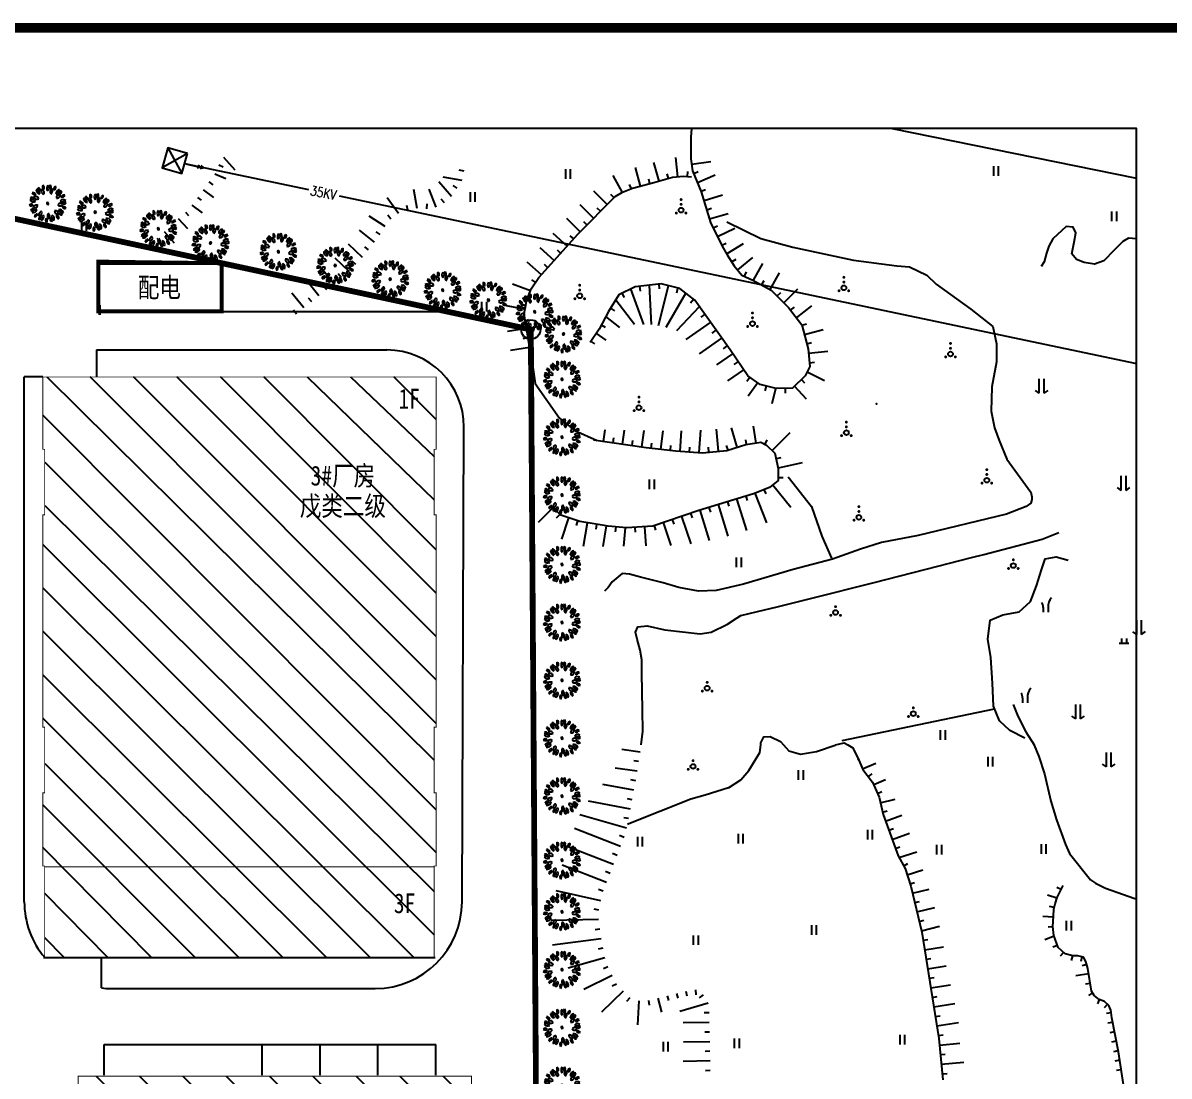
# Model space of a CAD drawing. Extents: x 5412679 to 5683609, y 301830 to 763830.
# Drawn here: x 5463435 to 5475321, y 709961 to 720880 of the extents above; entities that cross this region are included whole.
import ezdxf
from ezdxf.enums import TextEntityAlignment as Align

# ---------------------------------------------------------------- set-up
doc = ezdxf.new("R2010")
doc.units = 0
doc.header["$LTSCALE"] = 1000
doc.header["$MEASUREMENT"] = 0
doc.linetypes.add('DASH', pattern=[0.35, 0.25, -0.1])
for name, color, linetype in [('A绿-1', 94, 'Continuous'), ('DMTZ', 3, 'Continuous'), ('DXT', 252, 'Continuous'), ('GH1', 7, 'Continuous'), ('GXYZ', 2, 'Continuous'), ('JZD', 1, 'Continuous'), ('JZP', 1, 'Continuous'), ('PUB_TITLE', 4, 'Continuous'), ('TK', 7, 'Continuous'), ('ZBTZ', 3, 'Continuous')]:
    doc.layers.add(name, color=color, linetype=linetype)
doc.styles.add('-宋体', font='', dxfattribs={"width": 0.8})
doc.styles.add('HZ', font='rs.shx', dxfattribs={"width": 0.8, "bigfont": 'hztxt.shx'})
doc.styles.get('-宋体').set_extended_font_data('SimSun')
doc.linetypes.add('10411', pattern='A,2,[150,AAA.SHX,S=1,R=0,X=0,Y=1],2,[151,AAA.SHX,S=1,R=0,X=0,Y=3],1e-11', length=4.00000000001)
doc.linetypes.add('10421', pattern='A,2,[150,AAA.SHX,S=1,R=0,X=0,Y=1],1e-11', length=2.00000000001)
doc.linetypes.add('1161', pattern='A,0,[149,AAA.SHX,S=0.15,R=0,X=0,Y=0],-1.6', length=1.6)
doc.linetypes.add('5315', pattern='A,4.5,[172,Dmaps.shx,S=1,R=0,X=0,Y=-0.5],5.5', length=10)

# ---------------------------------------------------------------- blocks, each defined once
blk = doc.blocks.new('gc121')
for p, q in [((-0.5, -1), (-0.5, 1)), ((0.5, -1), (0.5, 1))]:
    blk.add_line(p, q)
blk = doc.blocks.new('gc212')
for p, q in [((-0.5, 0), (-0.5, 3)), ((0.5, 0), (0.5, 3)), ((-0.5, 0), (-1.310984120673461, 0.585068163563436)), ((0.5, 0), (1.301911798215627, 0.5974424389701315))]:
    blk.add_line(p, q)
blk = doc.blocks.new('gc254')
at = {"const_width": 0.3}
for points in [[(-0.15, 1.199999999999999, 1), (0.15, 1.199999999999999, 1)], [(-1.149999999999999, -0.6, 1), (-0.85, -0.6, 1)], [(0.85, -0.6, 1), (1.149999999999999, -0.6, 1)]]:
    blk.add_lwpolyline(points, format="xyb", close=True, dxfattribs=at)
blk.add_circle((0, 0), 0.5)
blk = doc.blocks.new('gc160')
at = {"const_width": 0.3}
for points in [[(-0.15, 2.2, 1), (0.15, 2.2, 1)], [(-0.15, 1.199999999999999, 1), (0.15, 1.199999999999999, 1)], [(-1.149999999999999, -0.6, 1), (-0.85, -0.6, 1)], [(0.85, -0.6, 1), (1.149999999999999, -0.6, 1)]]:
    blk.add_lwpolyline(points, format="xyb", close=True, dxfattribs=at)
blk.add_circle((0, 0), 0.5)
blk = doc.blocks.new('gc246')
for p, q in [((-0.5, 1), (-0.5, 0)), ((0.5, 1), (0.5, 0))]:
    blk.add_line(p, q)
for centre, radius, start, end in [((3.404491783752011, 1.105927875686795), 2.906422756023367, 139.331235276754, 182.0886722848684), ((-2.938418329314395, 0.8134745012056809), 2.445542007497904, 4.37429120107553, 29.02419726691174)]:
    blk.add_arc(centre, radius, start, end)
blk = doc.blocks.new('gc013a')
at = {"linetype": 'Continuous'}
blk.add_line((0.5, 0), (4, 0), dxfattribs=at)
at = {"linetype": 'Continuous', "flags": 128}
for points in [[(2.771799785178776, 0.35355), (3.384166348194753, 0), (2.771799785178776, -0.35355)], [(3.387748909760055, 0.35355), (4, 0), (3.387748909760055, -0.35355)]]:
    blk.add_lwpolyline(points, dxfattribs=at)
blk = doc.blocks.new('GC0000')
at = {"linetype": 'Continuous'}
blk.add_point((0, 0), dxfattribs=at)
blk = doc.blocks.new('gc119')
for p, q in [((-1, 0), (1, 0)), ((-0.5, 1), (-0.5, 0)), ((0.5, 1), (0.5, 0))]:
    blk.add_line(p, q)
blk = doc.blocks.new('四季桂花')
at = {"layer": 'A绿-1'}
h = blk.add_hatch(color=0, dxfattribs=at)
edge = h.paths.add_edge_path()
edge.add_arc((10.36407713259177, 6.247411956737778), 55, 0, 180)
edge.add_arc((10.36407713259177, 6.247411956737778), 55, 180, 360)
at = {"layer": 'A绿-1', "color": 0}
for centre, radius, start, end in [((-515.5768766660585, 822.1438481918776), 192.4562398753017, 181.7015353359616, 259.7405671458981), ((-712.003030794509, 653.0650988689922), 163.4144535616314, 352.8639188082333, 88.57818367374668), ((-215.9637225802981, 868.6826307169431), 234.1718328775672, 160.7089921054743, 249.1064421703046), ((-570.1670953232788, 704.2089087358945), 276.0825231098517, 348.6570906338713, 61.15834364183878), ((-182.4746982958859, 944.6214575878585), 147.8341543205749, 153.4612985024015, 245.4329496141521), ((-346.6109721165376, 886.6681682459348), 128.0380317958401, 323.3114501221405, 75.58279799453608), ((11.0422285470886, 760.8987563244336), 200.850314059697, 150.5035450346403, 245.3284718856631), ((-218.030537215247, 686.839582525874), 181.2621625433141, 323.2487959694677, 72.5832209507553), ((135.2746841337539, 967.9889385811293), 192.4562398753017, 141.7015353360691, 219.740567145956), ((-123.8782047499662, 964.7274001232618), 163.4144535616314, 312.8639188083293, 48.57818367374886), ((394.7062285672182, 811.0520911327803), 234.1718328775672, 120.7089921054241, 209.1064421701873), ((17.64903272204174, 912.7354494444335), 276.0825231098517, 308.657090633641, 21.15834364194693), ((499.3207370389027, 582.5682405821317), 200.850314059697, 110.5035450347245, 205.328471885745), ((276.236498397182, 673.0807574621685), 181.2621625433141, 283.2487959695008, 32.58322095084399), ((469.1728465500528, 847.6982775322431), 147.8341543205749, 113.4612985024829, 205.4329496142897), ((306.1855098057313, 908.8082454792493), 128.0380317958401, 283.3114501220749, 35.58279799453622), ((526.98421563987, 825.4352232328856), 163.4144535616314, 272.8639188082272, 8.578183673568748), ((727.6033223572776, 661.3534405580976), 192.4562398753017, 101.7015353360624, 179.7405671459222), ((-962.2001195874291, 36.27857378639965), 163.4144535616314, 32.86391880834398, 128.5781836735857), ((-920.4106810857302, 292.0607082954848), 192.4562398753017, 221.7015353360967, 299.7405671459492), ((-886.4220968593254, 166.6273870579207), 276.0825231098517, 28.65709063367415, 101.1583436419373), ((-720.8082420323735, 520.299106942799), 234.1718328775672, 200.708992105348, 289.106442170183), ((-832.4507223453365, 450.0983949772381), 128.0380317958401, 3.311450122230998, 115.5827979943809), ((-743.9666978839778, 599.9979530445598), 147.8341543205749, 193.4612985023938, 285.4329496141248), ((-704.8834233533817, -104.6980864175312), 181.2621625433141, 43.24879596960156, 152.5832209508524), ((-738.0394034449237, 133.7547900311001), 200.850314059697, 230.5035450346961, 325.3284718857607), ((-605.50505568874, 379.6707275501722), 181.2621625433141, 3.248795969444171, 112.5832209508702), ((-477.6294557515757, 583.6484816185439), 200.850314059697, 190.5035450347614, 285.3284718856959), ((10.36407713259177, 6.247411956737778), 55, 0, 180), ((10.36407713259177, 6.247411956737778), 55, 180, 0), ((758.7351292218555, 132.0997643343471), 200.850314059697, 70.50354503467833, 165.3284718856015), ((646.0230124551344, 344.832159411093), 181.2621625433141, 243.2487959694339, 352.5832209509203), ((825.4623544494862, 374.3734585396269), 234.1718328775672, 80.70899210548929, 169.1064421702567), ((601.9805877971703, 694.6351237408126), 276.0825231098517, 268.6570906337542, 341.1583436418637), ((906.0628079231137, 354.5798464170912), 147.8341543205749, 73.46129850251039, 165.4329496141057), ((820.4879945773173, 506.1590383402327), 128.0380317958401, 243.3114501220696, 355.5827979945124), ((984.2518857378054, 45.71551180996539), 192.4562398753017, 61.70153533603437, 139.7405671459502), ((936.038470679825, 300.364925920152), 163.4144535616314, 232.863918808216, 328.5781836737615), ((-924.0039221268489, -196.6252256043917), 128.0380317958401, 43.31145012212902, 155.5827979945731), ((-952.5748056944685, -24.9190678246996), 147.8341543205749, 233.4612985024486, 325.4329496140961), ((-783.1367420260322, -448.4687467702424), 276.0825231098517, 68.65709063377084, 141.1583436418082), ((-883.604968440206, -71.08595718226206), 234.1718328775672, 240.7089921054471, 329.1064421702703), ((-757.3994732816464, -597.0309053786732), 163.4144535616314, 72.86391880822373, 168.5781836736851), ((-889.8004928064292, -374.2286890634095), 192.4562398753017, 261.7015353360414, 339.7405671460367), ((-578.4318117317271, -750.8935239203965), 128.0380317958401, 83.31145012219875, 195.5827979944233), ((-710.6889692608493, -637.723985637047), 147.8341543205749, 273.4612985025755, 5.432949614134574), ((-469.6653974700712, -539.6253078826448), 181.2621625433141, 83.24879596960011, 192.5832209507659), ((-648.3389062058523, -378.2720605023896), 200.850314059697, 270.5035450346244, 5.328471885767366), ((-308.6393962454276, -853.2691758283145), 276.0825231098517, 108.6570906337584, 181.158343641982), ((-628.1795038964592, -628.7569181331164), 234.1718328775672, 280.7089921054512, 9.1064421701988), ((-9.9121067915803, -721.6036567576921), 181.2621625433141, 123.248795969534, 232.5832209508253), ((-250.4998235036146, -712.8490157493106), 200.850314059697, 310.5035450347525, 45.32847188572599), ((459.2527749146575, -565.483440841057), 181.2621625433141, 163.248795969435, 272.5832209507573), ((269.3245163973079, -713.4238001473896), 200.850314059697, 350.5035450346093, 85.32847188571296), ((796.0935592706555, -461.367472208356), 276.0825231098517, 188.657090633843, 261.1583436419172), ((519.5045898396529, -737.066903484676), 234.1718328775672, 0.7089921054483631, 89.10644217030942), ((667.9025276500506, -379.7274656184709), 200.850314059697, 30.50354503458334, 125.3284718856908), ((718.3017846438343, -144.3150441773869), 181.2621625433141, 203.2487959695764, 312.5832209508047), ((874.7490767139716, -237.0264821179844), 234.1718328775672, 40.70899210537347, 129.1064421702438), ((909.412341543637, 151.9594975582622), 276.0825231098517, 228.6570906338686, 301.1583436418647), ((785.1316586393405, -590.8610190518848), 192.4562398753017, 21.70153533595488, 99.74056714596085), ((911.8835280145759, -364.7972648032701), 163.4144535616314, 192.8639188082986, 288.5781836735834), ((923.7695175479639, -303.9982414849765), 147.8341543205749, 33.4612985025176, 125.4329496141645), ((955.6486338394934, -132.8754141219652), 128.0380317958401, 203.3114501221514, 315.5827979944503), ((-193.4295899186509, -950.530794323302), 163.4144535616314, 112.8639188082279, 208.5781836736973), ((-438.0691591132891, -864.960129536008), 192.4562398753017, 301.7015353359645, 19.7405671459637), ((42.56857748881521, -953.3582028516284), 128.0380317958401, 123.3114501221116, 235.5827979944432), ((-131.4902600724708, -951.6785692580706), 147.8341543205749, 313.4612985023737, 45.43294961418166), ((315.047359028762, -858.3632805951602), 276.0825231098517, 148.6570906336914, 221.1583436418441), ((-74.048262458713, -891.7733352788455), 234.1718328775672, 320.7089921052959, 49.10644217017948), ((465.8217541847152, -858.8145668157122), 163.4144535616314, 152.8639188083713, 248.5781836735725), ((223.4132084410412, -950.5149183877475), 192.4562398753017, 341.7015353359573, 59.74056714606832), ((648.4242623041973, -709.2837896712772), 128.0380317958401, 163.3114501221208, 275.5827979944823), ((514.0078091110809, -819.8799795039631), 147.8341543205749, 353.4612985024637, 85.43294961419198)]:
    blk.add_arc(centre, radius, start, end, dxfattribs=at)
blk = doc.blocks.new('3Y34Y')
at = {"ltscale": 0.01}
h = blk.add_hatch(dxfattribs=at)
h.set_pattern_fill('ANSI31', color=251, scale=2, angle=-90.00000000000001, style=0)
h.set_pattern_definition([(315, (-3000049.293289759, 3917551.000150694), (2.245064030267289, 2.245064030267288), [])])
h.paths.add_polyline_path([(458732.6009787414, 3458875.262995041), (458732.6009787414, 3458867.762995041), (458732.8009787416, 3458867.762995041), (458732.8009787416, 3458860.962995041), (458732.6009787414, 3458860.962995041), (458732.6009787414, 3458838.962995041), (458732.8009787416, 3458838.962995041), (458732.8009787416, 3458832.162995041), (458732.6009787414, 3458832.162995041), (458732.6009787414, 3458824.56299504), (458732.8009787416, 3458824.56299504), (458732.8009787416, 3458815.06299504), (458773.200978742, 3458815.06299504), (458773.200978742, 3458824.56299504), (458773.4009787417, 3458824.56299504), (458773.4009787417, 3458832.162995041), (458773.200978742, 3458832.162995041), (458773.200978742, 3458838.962995041), (458773.4009787417, 3458838.962995041), (458773.4009787417, 3458860.962995041), (458773.200978742, 3458860.962995041), (458773.200978742, 3458867.762995041), (458773.4009787417, 3458867.762995041), (458773.4009787417, 3458875.262995041)])
at = {"color": 4, "linetype": 'ByBlock', "const_width": 0.1}
for points in [[(458732.6009787414, 3458875.262995041), (458732.6009787414, 3458867.762995041), (458732.8009787416, 3458867.762995041), (458732.8009787416, 3458860.962995041), (458732.6009787414, 3458860.962995041), (458732.6009787414, 3458838.962995041), (458732.8009787416, 3458838.962995041), (458732.8009787416, 3458832.162995041), (458732.6009787414, 3458832.162995041), (458732.6009787414, 3458824.56299504), (458732.8009787416, 3458824.56299504), (458732.8009787416, 3458815.06299504), (458773.200978742, 3458815.06299504), (458773.200978742, 3458824.56299504), (458773.4009787417, 3458824.56299504), (458773.4009787417, 3458832.162995041), (458773.200978742, 3458832.162995041), (458773.200978742, 3458838.962995041), (458773.4009787417, 3458838.962995041), (458773.4009787417, 3458860.962995041), (458773.200978742, 3458860.962995041), (458773.200978742, 3458867.762995041), (458773.4009787417, 3458867.762995041), (458773.4009787417, 3458875.262995041)], [(458732.8009787416, 3458815.06299504), (458732.8009787416, 3458824.462995041), (458773.2009787415, 3458824.462995041), (458773.2009787415, 3458815.06299504)]]:
    blk.add_lwpolyline(points, close=True, dxfattribs=at)
blk = doc.blocks.new('HTBTJRT')
at = {"ltscale": 0.01}
blk.add_line((458531.2460091538, 3458823.613712613), (458529.3278693674, 3458823.613712613), dxfattribs=at)
at = {"color": 30, "ltscale": 0.01}
blk.add_lwpolyline([(458454.195641518, 3458552.662994249), (458644.661549825, 3458552.662994249), (458644.661549825, 3458849.377220439), (458454.195641518, 3458849.377220439)], close=True, dxfattribs=at)
at = {"layer": 'DMTZ', "linetype": 'Continuous'}
for p, q in [((458551.2067080514, 3458845.053886626), (458550.0299142875, 3458846.384165037)), ((458549.9455879345, 3458845.366277858), (458549.4886805846, 3458845.569345709)), ((458550.2185632606, 3458844.150639134), (458549.0825415271, 3458844.655532498)), ((458549.0003044571, 3458842.227072038), (458547.9188686337, 3458843.033560151)), ((458548.9175090335, 3458843.536278176), (458548.5166934594, 3458843.835189113)), ((458547.7218593885, 3458841.933020245), (458547.3210438024, 3458842.231931185)), ((458572.5377907166, 3458842.099252891), (458572.8598606121, 3458841.716797845)), ((458546.4051346423, 3458840.312619186), (458546.0672703348, 3458840.681195619)), ((458547.8028145482, 3458840.625186504), (458546.7232189831, 3458841.430302225)), ((458568.9760163953, 3458841.440326457), (458569.0609718791, 3458840.947595853)), ((458571.0878225142, 3458841.560304709), (458571.040419777, 3458841.062555915)), ((458544.9308239542, 3458838.961167353), (458544.5929596404, 3458839.329743786)), ((458546.2805662296, 3458838.968621717), (458545.3301149854, 3458840.005469696)), ((458585.5448021591, 3458840.064738731), (458586.9699436448, 3458838.661533192)), ((458587.3152636676, 3458839.724902741), (458587.6715490364, 3458839.374101356)), ((458544.9223315873, 3458837.490542443), (458543.8558042903, 3458838.654017871)), ((458584.1357183328, 3458838.531903731), (458585.6173927236, 3458837.188529226)), ((458585.9186641055, 3458838.265207581), (458586.289082706, 3458837.929363958)), ((458543.4565132649, 3458837.609715527), (458543.1186489488, 3458837.978291958)), ((458582.7923383904, 3458837.050234274), (458584.2740127763, 3458835.706859767)), ((458561.5371309047, 3458835.975038848), (458562.9788048411, 3458834.588824471)), ((458563.3114961999, 3458835.656212491), (458563.6719146823, 3458835.309658892)), ((458584.5752841539, 3458836.783538124), (458584.9457027593, 3458836.447694496)), ((458603.1250987075, 3458835.809922218), (458602.7023545324, 3458835.542923647)), ((458604.8394912202, 3458835.99519354), (458603.2872652902, 3458834.734000172)), ((458560.1708849403, 3458834.876099989), (458561.4309747838, 3458833.322978083)), ((458581.4489584483, 3458835.568564818), (458582.930632836, 3458834.225190315)), ((458583.2319042079, 3458835.301868669), (458583.6023228086, 3458834.96602504)), ((458604.2068946383, 3458834.516848303), (458603.9986932058, 3458834.062257227)), ((458605.8746209648, 3458835.392681354), (458604.9062944175, 3458833.642721999)), ((458558.617758408, 3458833.616015852), (458559.8778482478, 3458832.062893948)), ((458561.8925155924, 3458834.34130063), (458562.2075380523, 3458833.95302015)), ((458579.9589503856, 3458833.279401537), (458581.8279318414, 3458832.567416748)), ((458581.9181718761, 3458833.696408661), (458582.3373954585, 3458833.423915602)), ((458606.0233539528, 3458833.596045347), (458605.7812723145, 3458833.158555505)), ((458607.6245767624, 3458834.424348378), (458606.6562502122, 3458832.674389022)), ((458560.3393890585, 3458833.081216496), (458560.6544115135, 3458832.692936018)), ((458607.7402489173, 3458832.351830644), (458607.3866962466, 3458831.998275282)), ((458609.5080150327, 3458832.70538879), (458608.0938043667, 3458831.291167357)), ((458579.2969044226, 3458831.014738593), (458581.2646490607, 3458830.656974576)), ((458581.0046906504, 3458831.810923519), (458581.4719360159, 3458831.63292732)), ((458610.9654346768, 3458830.980041721), (458609.3782238064, 3458829.763170452)), ((458591.0974035456, 3458828.734381078), (458589.646203637, 3458829.877709269)), ((458599.5103224171, 3458829.802997271), (458599.9181477947, 3458830.092271086)), ((458609.1665938121, 3458830.860995947), (458608.7697910886, 3458830.556778126)), ((458579.4404223391, 3458828.364234035), (458581.4146355466, 3458828.684384432)), ((458580.7610106737, 3458829.59145402), (458581.2545639715, 3458829.671491622)), ((458589.6167928219, 3458828.760061862), (458589.1756146828, 3458828.995354715)), ((458610.4530685775, 3458829.090988409), (458609.9701468034, 3458828.961422061)), ((458612.1609630513, 3458828.513842961), (458610.2292759547, 3458827.995577562)), ((458581.0811538189, 3458827.617239641), (458581.5747071175, 3458827.69727724)), ((458588.4904311065, 3458827.039576754), (458588.0799766976, 3458827.325107935)), ((458589.6880786621, 3458827.424603768), (458588.6510420798, 3458828.146014656)), ((458600.6674117084, 3458828.171691525), (458601.0752370812, 3458828.460965345)), ((458579.7605654766, 3458826.390019653), (458581.7347786869, 3458826.710170056)), ((458610.9713268781, 3458827.159299415), (458610.4884051003, 3458827.029733061)), ((458601.1581659688, 3458824.875409532), (458602.8051797502, 3458826.010028264)), ((458602.9607326502, 3458824.90286461), (458603.3724860954, 3458825.186519297)), ((458611.2600887365, 3458825.101939404), (458610.76241304, 3458825.053775323)), ((458602.2927786585, 3458823.228391586), (458603.9397924382, 3458824.363010323)), ((458612.3043118566, 3458823.227742227), (458610.5154509236, 3458824.122164183)), ((458604.2726068929, 3458823.18781177), (458604.5632249521, 3458823.594680329)), ((458604.4027177259, 3458821.649491159), (458605.376959934, 3458823.013441224)), ((458606.1756837552, 3458822.177224097), (458606.2969499421, 3458822.662296659)), ((458610.4613554934, 3458821.319984919), (458609.1907194242, 3458822.651117319)), ((458610.2593159992, 3458822.979917282), (458609.9140761495, 3458823.341594378)), ((458606.8767288786, 3458820.858274283), (458607.2670941755, 3458822.419760741)), ((458608.2827763673, 3458821.94120095), (458608.264928668, 3458822.440883189)), ((458589.5359619821, 3458818.139695165), (458589.3648140494, 3458816.941627077)), ((458607.7770465304, 3458815.230677921), (458607.2898505017, 3458815.118246115)), ((458609.9827134832, 3458814.713402275), (458607.5147105348, 3458814.143853236)), ((458608.0148978455, 3458813.143874601), (458607.514896964, 3458813.143872699))]:
    blk.add_line(p, q, dxfattribs=at)
at = {"layer": 'DMTZ', "linetype": '10421', "flags": 128}
blk.add_lwpolyline([(458644.661549825, 3458837.942058979), (458643.8452925056, 3458838.013037765), (458643.2452914966, 3458837.653037051), (458642.3452900389, 3458836.75303535), (458641.2652882853, 3458835.673033309), (458640.3052866464, 3458835.313032548), (458639.2252847164, 3458835.493032716), (458638.4452833118, 3458835.793033139), (458637.9652823945, 3458836.393034129), (458638.2052826422, 3458837.593036271), (458638.3852828367, 3458838.553037979), (458638.0852822299, 3458839.153038993), (458637.3652809557, 3458839.213039001), (458635.9852787047, 3458837.953036607), (458635.5652780653, 3458837.173035179), (458635.3252777357, 3458836.453033879), (458635.0852774413, 3458835.55303227), (458634.7852769722, 3458835.073031383)], dxfattribs=at)
at = {"layer": 'DXT', "color": 252, "linetype": 'Continuous'}
for p, q in [((458596.8727454147, 3458846.369716389), (458597.0821229227, 3458844.380702781)), ((458592.6882102723, 3458845.334139529), (458593.2100365848, 3458843.403411338)), ((458594.5977896095, 3458845.855892377), (458595.1392890472, 3458843.930589172)), ((458600.5191516995, 3458845.935336671), (458598.539250318, 3458845.652485921)), ((458572.749524049, 3458844.383013833), (458574.7166232078, 3458844.021717644)), ((458574.4055001292, 3458845.095590616), (458574.8972749229, 3458845.005266571)), ((458590.3804345507, 3458844.499146935), (458591.3286425616, 3458842.738205253)), ((458594.0449450594, 3458844.147002995), (458594.1754016455, 3458843.664320953)), ((458595.9665667853, 3458844.682661157), (458596.1019416441, 3458844.201335357)), ((458598.1134448462, 3458844.913046314), (458598.0778231566, 3458844.414315948)), ((458599.2209613823, 3458844.8764991), (458598.7594228457, 3458844.684189313)), ((458600.9901931887, 3458844.53034997), (458599.1440390238, 3458843.761110818)), ((458569.7066117781, 3458843.088425606), (458570.0464337058, 3458841.117503203)), ((458571.2739554577, 3458843.098664139), (458571.9988563471, 3458841.234654278)), ((458572.3364934927, 3458843.890755007), (458573.6247730691, 3458842.360934822)), ((458573.7868783919, 3458843.457053829), (458574.2003434468, 3458843.175899897)), ((458588.3512237246, 3458842.915011398), (458589.7763652081, 3458841.511805852)), ((458592.0606245103, 3458843.586195583), (458592.2510015094, 3458843.12385645)), ((458599.9901937508, 3458843.030342115), (458599.5286552121, 3458842.838032328)), ((458561.9670321814, 3458842.387881962), (458644.661549825, 3458825.028806981)), ((458566.9671815126, 3458842.234164277), (458568.1435331252, 3458840.616693748)), ((458590.1216852262, 3458842.575175404), (458590.4779706023, 3458842.224374018)), ((458601.7338641828, 3458842.4592747), (458599.8192075914, 3458841.881257209)), ((458567.0407077952, 3458840.43288854), (458567.3347957049, 3458840.028520906)), ((458586.948012944, 3458841.48987507), (458588.373154436, 3458840.086669518)), ((458588.7184744462, 3458841.150039071), (458589.0747598194, 3458840.799237685)), ((458600.5868769684, 3458841.068432232), (458600.1082128214, 3458840.923927855)), ((458602.3118746353, 3458840.544615993), (458600.3972180427, 3458839.966598506)), ((458565.0433673413, 3458840.321778352), (458566.7306973716, 3458839.248031904)), ((458601.2345337436, 3458839.267253576), (458600.785149558, 3458839.048039665)), ((458564.059560509, 3458838.835574799), (458565.6213056275, 3458837.586188454)), ((458565.7719885362, 3458838.672805475), (458566.1938210432, 3458838.404368863)), ((458603.0211107992, 3458839.026125344), (458601.223574077, 3458838.149269697)), ((458562.9233505748, 3458837.4167077), (458564.3650245194, 3458836.030493318)), ((458564.606173301, 3458837.117664776), (458564.9966095823, 3458836.80531819)), ((458602.1113827807, 3458837.469713646), (458601.6619986015, 3458837.250499729)), ((458603.8857743724, 3458837.418909257), (458602.1707894257, 3458836.389909405)), ((458557.0646318746, 3458832.355931715), (458558.3247217134, 3458830.802809812)), ((458591.5567038212, 3458831.847476619), (458591.3330949289, 3458832.29469015)), ((458593.5676651979, 3458829.045306067), (458592.2275236331, 3458832.74190465)), ((458593.2265503972, 3458832.524963948), (458593.1713326419, 3458833.021906478)), ((458594.3772480662, 3458829.066034087), (458594.165218104, 3458833.132338331)), ((458595.1070673839, 3458828.968236432), (458596.1344736223, 3458833.077927868)), ((458595.2143213287, 3458832.745827658), (458595.1591035796, 3458833.242770187)), ((458595.88137817, 3458828.784585769), (458597.9326061248, 3458832.298823832)), ((458596.983351686, 3458832.350319382), (458597.104617857, 3458832.835391941)), ((458558.7862625181, 3458831.821132354), (458559.1012849803, 3458831.432851882)), ((458592.612773844, 3458829.045305937), (458590.6681562412, 3458831.595877082)), ((458597.0112300142, 3458828.426214934), (458599.3396031481, 3458830.907923962)), ((458598.4203771774, 3458831.292798259), (458598.7252315923, 3458831.689112108)), ((458557.2331359807, 3458830.561048219), (458557.5481584473, 3458830.172767742)), ((458590.5656144045, 3458830.482555081), (458590.1407925737, 3458830.746235353)), ((458597.9793414864, 3458827.491040931), (458600.4966924386, 3458829.27661822)), ((458599.3656197289, 3458826.022300757), (458601.6537817224, 3458827.645312468)), ((458601.824500993, 3458826.540385777), (458602.2323263703, 3458826.829659596)), ((458612.6567913379, 3458826.241783383), (458610.6660885403, 3458826.049127075)), ((458591.5516623745, 3458818.107444225), (458591.344716553, 3458816.658784128)), ((458593.5673627644, 3458818.075193294), (458593.3246190666, 3458816.375941189)), ((458595.5344583127, 3458818.043720029), (458595.3092738406, 3458816.129589127)), ((458597.4363673543, 3458818.046418096), (458597.2974867432, 3458815.916790639)), ((458599.444069562, 3458818.099327174), (458599.2932504793, 3458815.786632407)), ((458601.066603169, 3458818.212527412), (458601.2851091023, 3458815.918307609)), ((458602.6206942447, 3458818.346240377), (458603.233546828, 3458816.323854599)), ((458604.9079804355, 3458818.529607079), (458605.1801150655, 3458816.760776798)), ((458608.720380821, 3458817.833991868), (458606.8721737884, 3458815.985770768)), ((458590.4254742243, 3458817.295181487), (458590.3547653061, 3458816.800205606)), ((458592.4053767246, 3458817.012338542), (458592.3346678105, 3458816.517362659)), ((458594.3745403069, 3458816.743006846), (458594.316121469, 3458816.246430451)), ((458604.1157110345, 3458817.102905644), (458604.1917416424, 3458816.608719216)), ((458606.3489798777, 3458817.085025207), (458606.1253743956, 3458816.637809976)), ((458596.3608450372, 3458816.509324201), (458596.3024261966, 3458816.012747808)), ((458598.3279063417, 3458816.350652576), (458598.2953686144, 3458815.851711522)), ((458600.2422053667, 3458816.321246646), (458600.2896118927, 3458815.823498216)), ((458602.1315150008, 3458816.512359061), (458602.2765207757, 3458816.033846571)), ((458606.2517355333, 3458811.483171008), (458606.0689072572, 3458811.948546876)), ((458608.8117974403, 3458810.078682662), (458606.9377000807, 3458812.421286072)), ((458602.4242921009, 3458810.205238719), (458602.2768899781, 3458810.683018468)), ((458604.2461864323, 3458807.691961132), (458603.2324505576, 3458810.977819219)), ((458604.3354132787, 3458810.79484021), (458604.1880111518, 3458811.272619964)), ((458606.3490134147, 3458808.500741058), (458605.1381541693, 3458811.582893735)), ((458582.6670984587, 3458808.569073577), (458584.1679527357, 3458810.06993927)), ((458600.3807488385, 3458806.65276845), (458599.4102082132, 3458809.798616234)), ((458600.5131709288, 3458809.615637226), (458600.3657688018, 3458810.093416976)), ((458602.3302679646, 3458807.117909293), (458601.321329386, 3458810.388217727)), ((458584.5215081778, 3458809.009275983), (458584.8750608474, 3458809.362831339)), ((458585.065909452, 3458806.810741136), (458585.7964839616, 3458809.002492464)), ((458586.587056617, 3458808.211921189), (458586.7451689643, 3458808.686264267)), ((458587.3373555436, 3458806.074660962), (458587.7248617004, 3458808.496633548)), ((458588.6298122409, 3458807.843644176), (458588.7120099996, 3458808.336842317)), ((458596.4224617846, 3458806.142683455), (458595.6192590508, 3458808.522513526)), ((458596.726644363, 3458808.368546498), (458596.5667529539, 3458808.842292861)), ((458598.4735953002, 3458806.319594014), (458597.5142468541, 3458809.162072196)), ((458598.6216321601, 3458809.008105168), (458598.4617407553, 3458809.481851526)), ((458589.3452851759, 3458806.053670423), (458589.6984056808, 3458808.172443171)), ((458590.6457200802, 3458807.568572294), (458590.6923886266, 3458808.06639046)), ((458591.5112274053, 3458806.087135645), (458591.6880246166, 3458807.973049725)), ((458592.7188421591, 3458807.523520482), (458592.6855806964, 3458808.022413813)), ((458593.816021247, 3458806.099242431), (458593.6833675895, 3458808.088933073)), ((458594.8316565619, 3458807.728987833), (458594.67176515, 3458808.202734196)), ((458593.181248152, 3458784.720812294), (458591.2882494447, 3458784.987773295)), ((458593.0416042464, 3458783.730608734), (458592.5465024621, 3458783.800430687)), ((458616.2685603975, 3458782.97635952), (458617.6267930178, 3458783.580018675)), ((458592.9019603386, 3458782.740405169), (458590.5906022745, 3458783.066365485)), ((458616.8703471809, 3458782.179307072), (458617.2659903318, 3458782.485031412)), ((458592.5479892134, 3458780.77225928), (458589.339484017, 3458781.373853564)), ((458592.7322779461, 3458781.755133219), (458592.2408409732, 3458781.847277581)), ((458617.4186322642, 3458781.351091444), (458618.6415417106, 3458781.8684764)), ((458592.3637004893, 3458779.789385338), (458591.8722635189, 3458779.881529704)), ((458617.8082730612, 3458780.430122626), (458618.2687574749, 3458780.624943025)), ((458618.1019460882, 3458779.477910739), (458619.6560292025, 3458779.840530353)), ((458592.1794117549, 3458778.806511405), (458587.8410127645, 3458779.61996061)), ((458618.3291762288, 3458778.504067851), (458618.8160976799, 3458778.617682925)), ((458591.7940155111, 3458776.844686957), (458586.9409735202, 3458778.203538013)), ((458591.9951230319, 3458777.823637465), (458591.5036860572, 3458777.915781829)), ((458618.6412280475, 3458777.555430752), (458620.3463631821, 3458778.174899579)), ((458591.1613209839, 3458774.94980956), (458586.3716217119, 3458776.800658674)), ((458618.9826891762, 3458776.615532979), (458619.4526380547, 3458776.786263546)), ((458619.3241502963, 3458775.675635216), (458621.1128735206, 3458776.325471265)), ((458591.5217689342, 3458775.882590772), (458591.0553783303, 3458776.062814749)), ((458590.4404250876, 3458773.084247132), (458585.7089900315, 3458774.912581627)), ((458590.8008730332, 3458774.017028347), (458590.3344824243, 3458774.197252322)), ((458619.6656114282, 3458774.73573745), (458620.135560316, 3458774.906468014)), ((458620.0369310764, 3458773.809600618), (458621.8888943751, 3458774.37231425)), ((458589.719529187, 3458771.218684712), (458585.1064875164, 3458773.001269292)), ((458620.5296800756, 3458772.939427114), (458620.9647668388, 3458773.18580162)), ((458590.0799771375, 3458772.151465925), (458589.6135865332, 3458772.331689897)), ((458620.8871185635, 3458772.011191095), (458622.5240242794, 3458772.509380031)), ((458589.1225080403, 3458769.315579533), (458584.4858663141, 3458770.35142437)), ((458589.3590812403, 3458770.285903501), (458588.892690631, 3458770.466127473)), ((458621.1782808182, 3458771.05451557), (458621.656618576, 3458771.2000967)), ((458621.429632348, 3458770.086914705), (458623.1572223995, 3458770.510116535)), ((458636.8600547672, 3458770.46202321), (458636.4128403592, 3458770.685630341)), ((458621.6675643776, 3458769.115631087), (458622.1532061912, 3458769.234597103)), ((458636.4236241831, 3458769.563081468), (458635.4547057993, 3458769.8939315)), ((458588.9163825477, 3458768.337154385), (458588.4254917446, 3458768.432165442)), ((458621.9054964142, 3458768.144347467), (458623.7540500908, 3458768.597181352)), ((458636.1399782104, 3458768.605505283), (458635.6525480842, 3458768.716917821)), ((458588.8897991495, 3458767.352223348), (458583.9767388426, 3458767.26758327)), ((458622.1434284414, 3458767.173063856), (458622.6290702445, 3458767.292029871)), ((458636.0472744878, 3458767.611745978), (458634.9558228058, 3458767.661357272)), ((458589.0231476089, 3458766.361175573), (458588.527451491, 3458766.295706205)), ((458622.3813604715, 3458766.201780234), (458624.2504219026, 3458766.659637831)), ((458636.1307017797, 3458765.6229949), (458635.1518972824, 3458765.271629035)), ((458636.0078174073, 3458766.612942107), (458635.5103821096, 3458766.562355402)), ((458589.1540863454, 3458765.369783337), (458584.1093752165, 3458764.703500049)), ((458589.3185013977, 3458764.384022862), (458588.8286694314, 3458764.283695762)), ((458622.5507739991, 3458765.216709358), (458623.0446330745, 3458765.294838077)), ((458622.7070314361, 3458764.228991215), (458624.6580323507, 3458764.537640397)), ((458636.4685672523, 3458764.681798618), (458635.997969118, 3458764.512865881)), ((458589.5342173151, 3458763.40802981), (458585.7437655715, 3458762.33406793)), ((458622.8632888669, 3458763.241273074), (458623.3571479378, 3458763.319401792)), ((458637.1075197601, 3458763.938837937), (458636.7663600799, 3458763.573309614)), ((458638.0224775666, 3458763.589080849), (458637.8942600563, 3458763.105799201)), ((458639.0113294608, 3458763.488965585), (458638.9028641058, 3458763.000871187)), ((458589.8539519925, 3458762.464098115), (458589.406104202, 3458762.241762254)), ((458623.0195463008, 3458762.253554932), (458624.932203555, 3458762.556138127)), ((458639.5131683675, 3458762.695228883), (458639.0357391665, 3458762.546695278)), ((458590.2986237075, 3458761.568402527), (458587.3653074069, 3458760.112145719)), ((458623.1758037325, 3458761.265836789), (458623.6696628003, 3458761.343965503)), ((458639.7226698669, 3458761.720320695), (458638.378295386, 3458761.51912161)), ((458591.4179115577, 3458759.939699918), (458589.1801913561, 3458757.766840586)), ((458590.7432954301, 3458760.672706946), (458590.2954476334, 3458760.450371088)), ((458596.9750849627, 3458759.70641945), (458597.101191432, 3458759.222582666)), ((458597.9488109224, 3458759.9315217), (458598.0404523568, 3458759.439990696)), ((458598.9389105605, 3458760.060416929), (458598.975398507, 3458759.561749189)), ((458623.3320611607, 3458760.278118641), (458625.3745947909, 3458760.601248339)), ((458639.8706817157, 3458760.731333328), (458639.3761880304, 3458760.657327404)), ((458640.1008863472, 3458759.773278641), (458639.680296416, 3458759.502899315)), ((458592.1324843999, 3458759.240668822), (458591.7933438059, 3458758.87326641)), ((458593.0704703223, 3458758.933732337), (458592.9386075818, 3458756.428333895)), ((458594.0669451318, 3458758.976176889), (458594.1157309947, 3458758.478561758)), ((458595.039737811, 3458759.201993587), (458595.4158715129, 3458757.758869144)), ((458596.0074113915, 3458759.454206522), (458596.133517856, 3458758.970369734)), ((458600.2325125099, 3458758.682653924), (458597.3038783179, 3458757.814910034)), ((458599.7348705989, 3458759.543845842), (458599.3305018927, 3458759.24975942)), ((458623.4883185948, 3458759.290400502), (458623.9821776621, 3458759.36852922)), ((458623.6445760198, 3458758.302682362), (458625.8169860324, 3458758.646358551)), ((458640.8078809108, 3458759.083603205), (458640.6175057341, 3458758.621263315)), ((458641.6581710551, 3458758.584128542), (458641.3251626355, 3458758.211159018)), ((458600.349225545, 3458757.697946001), (458599.8493157411, 3458757.688402865)), ((458623.8008334549, 3458757.314964218), (458624.2946925231, 3458757.393092934)), ((458642.0380999148, 3458757.689696793), (458641.5417321604, 3458757.629530936)), ((458600.3683118057, 3458756.698126401), (458597.6506926173, 3458756.646247848)), ((458623.9570908931, 3458756.327246075), (458626.2070809596, 3458756.683195466)), ((458642.1929050732, 3458756.702397206), (458641.7021080885, 3458756.606902699)), ((458600.3873980709, 3458755.698306807), (458599.8874882697, 3458755.688763672)), ((458624.1133483142, 3458755.339527935), (458624.6072073902, 3458755.417656646)), ((458642.3838940763, 3458755.720803236), (458641.8930970922, 3458755.625308734)), ((458600.4064843313, 3458754.698487206), (458597.7076104647, 3458754.646966494)), ((458600.425570599, 3458753.698667608), (458599.9256607978, 3458753.689124474)), ((458624.2293856019, 3458754.346674752), (458626.3638350083, 3458754.554524046)), ((458642.5748830847, 3458754.739209269), (458642.0840860987, 3458754.643714764)), ((458642.7658720919, 3458753.757615309), (458642.2750751025, 3458753.662120802)), ((458600.4446568618, 3458752.698848008), (458597.643172981, 3458752.645368502)), ((458624.3263057482, 3458753.351380828), (458624.8239527055, 3458753.399840897)), ((458624.4232258841, 3458752.356086896), (458626.7513364925, 3458752.58279461)), ((458642.9262168238, 3458752.770615822), (458642.4323679019, 3458752.692423009)), ((458600.4637431212, 3458751.699028409), (458599.9638333254, 3458751.68948528)), ((458624.5201460284, 3458751.360792971), (458625.0177929963, 3458751.409253042)), ((458643.0826024541, 3458751.782917964), (458642.588753525, 3458751.704725155))]:
    blk.add_line(p, q, dxfattribs=at)
at = {"layer": 'DXT', "color": 252, "linetype": 'Continuous', "flags": 128}
for points in [[(458598.5249074743, 3458849.377220439), (458598.4545893352, 3458848.46308304), (458598.4545896321, 3458846.243079134), (458598.6345901128, 3458844.983076951), (458599.5345919839, 3458842.823073273), (458600.4945940908, 3458839.643067813), (458601.6945965373, 3458837.183063653), (458602.234597597, 3458836.283062144), (458602.9545990156, 3458835.143060235), (458603.7346005172, 3458834.183058655), (458604.86624058, 3458833.665058895), (458606.7778820795, 3458832.607059296), (458608.5778854813, 3458830.807056377), (458609.9578881437, 3458829.007053394), (458610.6178896335, 3458826.547049163), (458610.7978901994, 3458824.687045915), (458610.3178894841, 3458823.727044169), (458608.9978873281, 3458822.467041768), (458607.317884387, 3458822.407041443), (458605.6378813775, 3458822.827041957), (458604.3778790396, 3458823.72704337), (458602.5178754157, 3458826.42704786), (458598.8578682889, 3458831.587056439), (458597.2978653928, 3458832.787058339), (458595.3778619541, 3458833.267058926), (458592.6778572489, 3458832.967058038), (458590.9978544016, 3458832.127056333), (458589.917852739, 3458830.38705313), (458588.9578512859, 3458828.58704984), (458587.9978497893, 3458827.207047285)], [(458581.8945632586, 3458825.723040862), (458581.1745614017, 3458830.163048567), (458581.414561648, 3458831.483050917), (458581.8945623212, 3458832.743053196), (458582.6745635422, 3458833.943055409), (458586.7545701077, 3458838.443063865), (458590.5945763374, 3458842.343071231), (458591.3745776525, 3458842.763072074), (458592.3945793855, 3458843.183072946), (458594.614583209, 3458843.783074304), (458596.5345865083, 3458844.323075504), (458597.6745885024, 3458844.44307587), (458598.5145899757, 3458844.383075877)], [(458588.3745757936, 3458817.083026547), (458593.8345855019, 3458816.303025907), (458596.8945909265, 3458815.943025684), (458599.6545958045, 3458815.763025738), (458602.1746001916, 3458816.003026497), (458604.1546035956, 3458816.603027822), (458605.7146063071, 3458816.843028448), (458606.314607402, 3458816.543028004), (458607.1546089891, 3458815.703026636), (458607.5146098283, 3458814.143023947), (458607.5146099984, 3458812.883021732), (458606.6146085104, 3458812.163020346), (458604.9346056476, 3458811.50301896), (458599.2945959595, 3458809.763015147), (458594.4945877452, 3458808.143011657), (458591.7945830199, 3458807.963010978), (458589.8745796259, 3458808.143011039), (458588.4345770595, 3458808.383011271), (458586.9345743957, 3458808.623011483), (458584.9545708254, 3458809.283012381), (458584.1145692361, 3458810.123013742)], [(458615.8624211029, 3458783.890172617), (458616.287673408, 3458782.933355275), (458617.3076753784, 3458781.613353097), (458617.9676767343, 3458780.053350442), (458618.3876777195, 3458778.253347332), (458619.9396810164, 3458773.981340036), (458620.6916825129, 3458772.653337803), (458621.2516837432, 3458770.813334642), (458622.4196864255, 3458766.045326422), (458624.1636909658, 3458755.021307284), (458624.5796922618, 3458750.749299829)], [(458643.3957254613, 3458749.805300692), (458642.7877238783, 3458753.645307356), (458642.0997222, 3458757.181313478), (458642.0357220117, 3458757.7093144), (458642.0037219267, 3458757.965314845), (458641.7957214928, 3458758.461315687), (458641.3477206524, 3458758.861316332), (458640.8037196632, 3458759.085316649), (458640.275718689, 3458759.501317315), (458639.9877181195, 3458759.949318061), (458639.6357171906, 3458762.301322145), (458639.4117166956, 3458763.021323383), (458639.171716222, 3458763.453324113), (458638.5957151944, 3458763.581324257), (458638.0517142359, 3458763.581324187), (458637.2677128258, 3458763.789324443), (458636.5477114771, 3458764.461325532), (458636.0997105191, 3458765.709327662), (458636.0037102248, 3458766.653329312), (458636.0517101662, 3458767.709331173), (458636.0997101623, 3458768.429332444), (458636.2277103105, 3458768.989333441), (458636.4517106222, 3458769.645334627), (458637.0757115417, 3458770.893336903)]]:
    blk.add_lwpolyline(points, dxfattribs=at)
at = {"layer": 'DXT', "color": 252, "linetype": '10421', "flags": 128}
for points in [[(458602.1745970412, 3458839.703068146), (458605.7146034926, 3458837.963065564), (458609.0146094072, 3458837.063064422), (458615.3146206626, 3458835.743062951), (458619.8146286536, 3458835.143062495), (458621.1346309882, 3458835.023062466), (458622.9346342628, 3458834.183061227), (458623.8946360755, 3458833.223059673), (458627.4946427488, 3458830.643055624), (458629.774646994, 3458828.843052762), (458630.1346478712, 3458827.043049646), (458630.1346481195, 3458825.183046382), (458629.6546476234, 3458822.603041779), (458629.5946478529, 3458820.083037344), (458629.9546487104, 3458818.343034336), (458630.4346497315, 3458817.023032078), (458631.2146513573, 3458815.103028806), (458633.6931951689, 3458811.688147142), (458633.8281954711, 3458811.178146265), (458633.8131954829, 3458810.908145787), (458633.6931953219, 3458810.533145108), (458633.2281945539, 3458810.188144442), (458631.2031910873, 3458809.408142801), (458622.023175252, 3458807.188137668), (458618.2281686864, 3458806.438135839), (458616.038164928, 3458805.763134363), (458613.1334299593, 3458804.713737129), (458609.0746139704, 3458803.643005703), (458603.9146051008, 3458802.143002379), (458601.0946002306, 3458801.483000835), (458599.2345969732, 3458801.423000484), (458597.1945933399, 3458801.783000845), (458595.5745904217, 3458802.263001469), (458593.2345862377, 3458802.863002207), (458592.0945841887, 3458803.163002584), (458591.3145828134, 3458803.223002585), (458590.2945811325, 3458802.383000975), (458589.8745804694, 3458801.782999861), (458589.5145798863, 3458801.422999181)], [(458603.2449778256, 3458798.643813377), (458603.6276490272, 3458798.893381624), (458605.367652029, 3458799.313382597), (458607.4076555494, 3458799.793383712), (458611.012771772, 3458800.694663783), (458617.327782667, 3458802.269667398), (458622.862792198, 3458803.694670645), (458627.5672293055, 3458804.894865382), (458628.8276924806, 3458805.193396077), (458634.8877029163, 3458806.813399735), (458636.6277058861, 3458807.473401126)], [(458631.8876999287, 3458789.653369176), (458632.3677009371, 3458788.453367133), (458633.2077026261, 3458786.833364398), (458634.0412292726, 3458785.463999104)], [(458605.7006704603, 3458785.463995305), (458605.727654475, 3458785.693358712), (458606.0276549259, 3458786.293359807), (458606.6876560774, 3458786.353359998), (458607.767658049, 3458785.813359197), (458608.0733506302, 3458785.463995622)], [(458613.4502140798, 3458785.463996341), (458614.3676696639, 3458785.69335987), (458614.7499423665, 3458785.463996517)], [(458614.7499423665, 3458785.463996517), (458615.2676713165, 3458785.153359041), (458615.8624211029, 3458783.890172617), (458615.8083662392, 3458784.011795996)]]:
    blk.add_lwpolyline(points, dxfattribs=at)
at = {"layer": 'DXT', "color": 252, "linetype": '1161', "flags": 128}
for points in [[(458581.8929034451, 3458825.839606904), (458582.3237203148, 3458822.935829321), (458584.8405907716, 3458819.340702482), (458586.4202502483, 3458818.050134856), (458588.753839378, 3458817.046360653)], [(458608.5525531939, 3458813.265357532), (458610.9786923605, 3458810.191901461), (458612.0288132452, 3458807.118445912), (458613.0427222055, 3458804.840472145)], [(458633.0877025065, 3458786.173363223), (458631.527699659, 3458786.953364386), (458630.4476976187, 3458787.973366031), (458629.8476963683, 3458789.473368587), (458629.7276958384, 3458791.87337279), (458629.5476951702, 3458794.513377407), (458629.2476943893, 3458796.433380737), (458629.4876945484, 3458798.413384248), (458630.8076967955, 3458798.953385375), (458632.4876997095, 3458799.253386129), (458633.6877016766, 3458800.333388185), (458634.2877025138, 3458801.953391113), (458634.8277032407, 3458803.633394138), (458635.1877037117, 3458804.773396191), (458636.3277056973, 3458804.953396658), (458637.5727348984, 3458804.613843421)], [(458614.1370430818, 3458785.914464284), (458629.9541603478, 3458789.207208747)]]:
    blk.add_lwpolyline(points, dxfattribs=at)
at = {"layer": 'DXT', "color": 252, "linetype": '10411', "flags": 128}
blk.add_lwpolyline([(458593.2860556426, 3458785.463993641), (458593.4876328046, 3458786.893359182), (458593.427632404, 3458789.113363076), (458593.3676317994, 3458792.893369708), (458593.3676316165, 3458794.273372135), (458593.1876311542, 3458795.293373898), (458592.8876304845, 3458796.433375867), (458592.7076300777, 3458797.153377105), (458592.947630421, 3458797.693378086), (458593.9076320904, 3458797.813378426), (458595.7676354187, 3458797.39337794), (458599.4276419068, 3458796.973377692), (458600.5676438803, 3458797.153378158), (458602.2476467195, 3458797.993379863), (458603.2449778256, 3458798.643813377)], dxfattribs=at)
at = {"layer": 'DXT', "color": 252, "linetype": '10421', "flags": 128}
for points, elevation in [([(458602.367649195, 3458781.013350039), (458603.6276512978, 3458781.853351684), (458604.4676526478, 3458782.813353484), (458605.1276536626, 3458783.893355469), (458605.6076544028, 3458784.673356907), (458605.7006704603, 3458785.463995305)], 14.516), ([(458608.0733506302, 3458785.463995622), (458608.6076596472, 3458784.853357623), (458609.807661811, 3458784.493357153), (458611.4876647182, 3458784.793357902), (458613.4076680093, 3458785.453359319), (458613.4502140798, 3458785.463996341)], 14.04), ([(458634.0412292726, 3458785.463999104), (458634.0477042838, 3458785.453362084), (458634.5277052863, 3458784.253360037), (458635.1277065793, 3458782.453356957), (458635.7877081182, 3458779.633352092)], 12.204), ([(458635.7877081182, 3458779.633352092), (458636.3637093867, 3458777.697348766), (458637.2917113574, 3458775.137344392), (458637.7077122128, 3458774.209342816), (458639.8997164335, 3458771.473338301), (458640.427717402, 3458771.121337753), (458641.4517192756, 3458770.62533702), (458644.5077247894, 3458769.537335519), (458644.661549825, 3458769.497638756)], 12.204)]:
    blk.add_lwpolyline(points, dxfattribs=dict(at, elevation=elevation))
at = {"layer": 'DXT', "color": 252, "linetype": '1161', "elevation": 14.516, "flags": 128}
blk.add_lwpolyline([(458602.367649195, 3458781.013350039), (458599.9526450475, 3458780.263348397), (458598.4376424426, 3458779.843347453), (458592.0326315305, 3458777.278342092), (458591.8794794202, 3458777.206871081)], dxfattribs=at)
at = {"layer": 'GH1', "linetype": 'Continuous', "ltscale": 0.01}
for p, q in [((458549.8061023492, 3458835.413712613), (458549.8061023492, 3458830.413712613)), ((458537.1193745119, 3458830.06847263), (458537.1193745119, 3458831.06847263)), ((458537.1815674293, 3458831.06847263), (458537.1815674293, 3458830.068472629)), ((458537.0057320396, 3458830.413712613), (458573.1015931871, 3458830.413712613)), ((458577.0415118398, 3458829.482498213), (458577.0415118397, 3458829.568072854)), ((458536.8057320396, 3458826.413712613), (458566.9278693674, 3458826.413712613)), ((458536.8057320396, 3458826.413712613), (458536.8057320396, 3458823.613712613)), ((458529.3278693674, 3458769.213712613), (458529.3278693674, 3458823.613712613)), ((458574.7278693674, 3458769.213712613), (458574.9278693674, 3458818.413712613)), ((458531.3278693674, 3458763.413712613), (458571.9278693674, 3458763.413712612)), ((458531.3278693674, 3458763.413712613), (458571.9278693674, 3458763.413712612)), ((458537.3278693673, 3458760.269440703), (458537.3278693673, 3458763.413712613)), ((458538.3278693674, 3458760.213712613), (458565.7278693674, 3458760.213712613)), ((458537.6101337902, 3458754.413712612), (458572.0101337902, 3458754.413712612)), ((458537.6101337904, 3458751.21327121), (458537.6101337902, 3458754.413712612)), ((458554.0101337903, 3458751.21327121), (458554.0101337901, 3458754.413712612)), ((458560.0101337903, 3458751.21327121), (458560.0101337901, 3458754.413712612)), ((458566.0101337903, 3458751.21327121), (458566.0101337901, 3458754.413712611)), ((458572.0101337903, 3458751.21327121), (458572.0101337902, 3458754.413712612))]:
    blk.add_line(p, q, dxfattribs=at)
at = {"layer": 'GH1', "color": 2, "linetype": 'Continuous', "ltscale": 0.01}
blk.add_line((458581.8585159461, 3458828.5341809), (458583.6537401651, 3458563.944038039), dxfattribs=at)
at = {"layer": 'GH1', "linetype": 'Continuous', "ltscale": 0.01, "const_width": 0.4, "flags": 128}
for points in [[(458549.8061023492, 3458835.413712613), (458549.8061023492, 3458830.413712613), (458537.0057320395, 3458830.413712613), (458537.0057320395, 3458835.575211622)], [(458549.8061023492, 3458835.413712613), (458549.8061023492, 3458830.413712613), (458537.0057320395, 3458830.413712613), (458537.0057320395, 3458835.413712613)]]:
    blk.add_lwpolyline(points, close=True, dxfattribs=at)
blk.add_lwpolyline([(458537.0057320395, 3458835.575211622), (458549.8061023492, 3458835.413712613)], dxfattribs=at)
at = {"layer": 'GH1', "linetype": 'Continuous', "ltscale": 0.01}
for centre, radius, start, end in [((458566.9278693674, 3458818.413712613), 8, 0, 90), ((458538.3278693674, 3458769.213712613), 9, 180, 220.1240345962645), ((458565.7278693674, 3458769.213712613), 9, 270, 0), ((458538.3278693674, 3458769.213712613), 9, 263.6206297904575, 270)]:
    blk.add_arc(centre, radius, start, end, dxfattribs=at)
at = {"layer": 'GXYZ', "color": 7, "linetype": 'Continuous'}
for p, q in [((458619.3382037857, 3458849.37722044), (458644.6615498249, 3458844.228516775)), ((458546.2513616642, 3458846.77578842), (458543.6211815368, 3458845.302988781)), ((458544.2061822933, 3458847.357992469), (458545.6663609114, 3458844.72078473)), ((458545.958861288, 3458845.748286575), (458558.7890132498, 3458843.055005617))]:
    blk.add_line(p, q, dxfattribs=at)
at = {"layer": 'GXYZ', "linetype": '5315', "flags": 128}
blk.add_lwpolyline([(458546.2513616642, 3458846.77578842), (458544.2061822933, 3458847.357992469), (458543.6211815368, 3458845.302988781), (458545.6663609114, 3458844.72078473)], close=True, dxfattribs=at)
at = {"layer": 'JZD', "linetype": 'DASH', "ltscale": 8, "const_width": 0.6, "flags": 128}
blk.add_lwpolyline([(458525.0057320396, 3458840.73671063), (458581.8585159458, 3458828.5341809), (458583.4094881365, 3458599.943262146), (458526.6418401231, 3458599.558097924)], close=True, dxfattribs=at)
at = {"layer": 'JZP', "color": 7, "linetype": 'Continuous'}
blk.add_circle((458581.8585159458, 3458828.5341809), 1, dxfattribs=at)
for p in [(-201.3549695875845, -51.64928242750466), (-197.6893796236836, -124.149282427039)]:
    blk.add_blockref('3Y34Y', p)
at = {"layer": 'A绿-1', "xscale": 0.001800000150804976, "yscale": 0.001800000150804976, "zscale": 0.001800000150804976, "rotation": 94.27160843946801}
for p in [(458531.771522125, 3458841.590205635), (458536.6871846134, 3458840.678479772), (458543.2399447723, 3458838.967928678), (458548.6639231744, 3458837.490279518), (458555.6907765295, 3458836.584411388), (458561.5888384108, 3458835.156289711), (458567.2924633902, 3458833.746096903), (458572.7339197034, 3458832.594368437), (458577.4704336033, 3458831.555540604), (458582.2710331774, 3458830.342746387), (458585.2504546772, 3458828.052004247), (458585.1016532005, 3458823.354974757), (458585.1016532005, 3458817.354974757), (458585.1016532005, 3458811.354974757), (458585.1016532005, 3458804.143839548), (458585.1016532005, 3458798.143839548), (458585.1016532005, 3458792.143839548), (458585.1016532005, 3458786.143839548), (458585.1016532005, 3458780.143839548), (458585.1023394999, 3458773.489079589), (458585.1016532005, 3458768.143839548), (458585.1016532005, 3458762.143839548), (458585.1016532005, 3458756.143839548), (458585.1016532005, 3458750.143839548)]:
    blk.add_blockref('四季桂花', p, dxfattribs=at)
at = {"layer": 'DXT', "color": 252, "linetype": 'Continuous', "xscale": 0.5, "yscale": 0.5, "zscale": 0.5}
for name, p in [('gc121', (458575.8497744689, 3458842.270232528)), ('gc160', (458597.443112104, 3458840.910744902)), ('gc212', (458634.8401483414, 3458821.931692958)), ('gc212', (458643.3383951467, 3458811.85691509)), ('gc121', (458594.4230826819, 3458812.497676661)), ('gc121', (458603.4531904722, 3458804.391538593)), ('gc246', (458635.2543868328, 3458799.227839661)), ('gc212', (458644.9454770799, 3458796.913173784)), ('gc119', (458643.3783344894, 3458796.01377576)), ('gc246', (458633.1073727364, 3458789.837893755)), ('gc212', (458638.6184227436, 3458788.164327257)), ('gc121', (458624.6000348558, 3458786.484493806)), ('gc212', (458641.7997167059, 3458783.180230979)), ('gc121', (458629.5269072119, 3458783.740029457)), ('gc121', (458609.8779889407, 3458782.347639104)), ('gc121', (458603.6396125871, 3458775.753199969)), ('gc121', (458617.0413907295, 3458776.152093387)), ('gc121', (458593.2014380558, 3458775.422018063)), ('gc121', (458624.2150847738, 3458774.606640601)), ('gc121', (458635.0671987205, 3458774.663726257)), ('gc121', (458611.2424061645, 3458766.271864401)), ('gc121', (458637.6716391082, 3458766.741345081)), ('gc121', (458598.9816925031, 3458765.223123536)), ('gc121', (458603.2400487747, 3458754.529136212)), ('gc121', (458620.4037198147, 3458754.918998478)), ('gc121', (458595.8615981007, 3458754.167266257))]:
    blk.add_blockref(name, p, dxfattribs=at)
at = {"layer": 'DXT', "color": 252, "linetype": 'Continuous', "xscale": 0.5, "yscale": 0.5}
for p in [(458631.8962170305, 3458804.062001149), (458600.149887918, 3458791.348549676), (458621.5240183706, 3458788.708941348), (458598.6825207989, 3458783.236217986)]:
    blk.add_blockref('gc254', p, dxfattribs=at)
at = {"layer": 'GXYZ', "color": 7, "linetype": 'Continuous', "xscale": 0.5000000000106393, "yscale": 0.5000000000106393, "rotation": 348.1447082855101}
blk.add_blockref('gc013a', (458545.9525329709, 3458845.718446068), dxfattribs=at)
at = {"layer": 'JZD', "color": 7, "linetype": 'Continuous'}
blk.add_blockref('GC0000', (458581.8585159458, 3458828.5341809), dxfattribs=at)
blk.add_blockref('GC0000', (458581.8585159458, 3458828.5341809), dxfattribs=at)
at = {"layer": 'JZD', "linetype": 'Continuous'}
blk.add_blockref('GC0000', (458617.7041037931, 3458820.840505739), dxfattribs=at)
at = {"layer": 'ZBTZ', "linetype": 'Continuous', "xscale": 0.5, "yscale": 0.5, "zscale": 0.5}
for name, p in [('gc121', (458585.7371678281, 3458844.671774341)), ('gc121', (458630.1217079292, 3458844.972479766)), ('gc121', (458642.3694181186, 3458840.267902136)), ('gc121', (458535.5353608288, 3458839.279199242)), ('gc160', (458586.9291481613, 3458832.02490377)), ('gc160', (458614.3245252545, 3458832.853581571)), ('gc121', (458577.0425963438, 3458830.905875626)), ('gc160', (458604.8435342091, 3458829.150686656)), ('gc160', (458625.3782344283, 3458825.99369478)), ('gc160', (458593.0720072427, 3458820.428501718)), ('gc160', (458614.5818874074, 3458817.837554695)), ('gc160', (458629.1450118464, 3458812.909359905)), ('gc160', (458615.8807003926, 3458809.068713291))]:
    blk.add_blockref(name, p, dxfattribs=at)
at = {"layer": 'ZBTZ', "color": 7, "linetype": 'Continuous', "xscale": 0.5, "yscale": 0.5}
blk.add_blockref('gc254', (458613.4628644738, 3458799.198465115), dxfattribs=at)
at = {"layer": 'GXYZ', "linetype": 'Continuous', "style": 'HZ', "width": 0.8}
blk.add_text('35KV', height=1.000001733249344, rotation=348.7845182248802, dxfattribs=at).set_placement((458560.3427018333, 3458842.700580163), align=Align.MIDDLE)
at = {"layer": 'TK', "linetype": 'Continuous', "style": '-宋体', "width": 0.8}
for s, p in [('配电', (458543.3379876494, 3458832.939564138)), ('1F', (458569.2460817384, 3458821.36531234)), ('3#厂房', (458562.3680752718, 3458813.426386765)), ('戊类二级', (458562.3680752718, 3458810.259697394)), ('3F', (458568.7668810397, 3458769.031739169))]:
    blk.add_text(s, height=2.046869999997207, dxfattribs=at).set_placement(p, align=Align.MIDDLE)

msp = doc.modelspace()

# ---------------------------------------------------------------- linework, layer by layer
at = {"layer": 'PUB_TITLE', "linetype": 'ByBlock', "const_width": 100}
msp.add_lwpolyline([(5415179.499999971, 680830.0000000139), (5485979.499999971, 680830.0000000139), (5485979.499999971, 720830.0000000139), (5415179.499999971, 720830.0000000139)], close=True, dxfattribs=at)

# ---------------------------------------------------------------- block references
at = {"xscale": 100, "yscale": 100, "zscale": 100}
msp.add_blockref('HTBTJRT', (-40389483.56089393, -345165152.4158506), dxfattribs=at)

doc.saveas('drawing.dxf')
